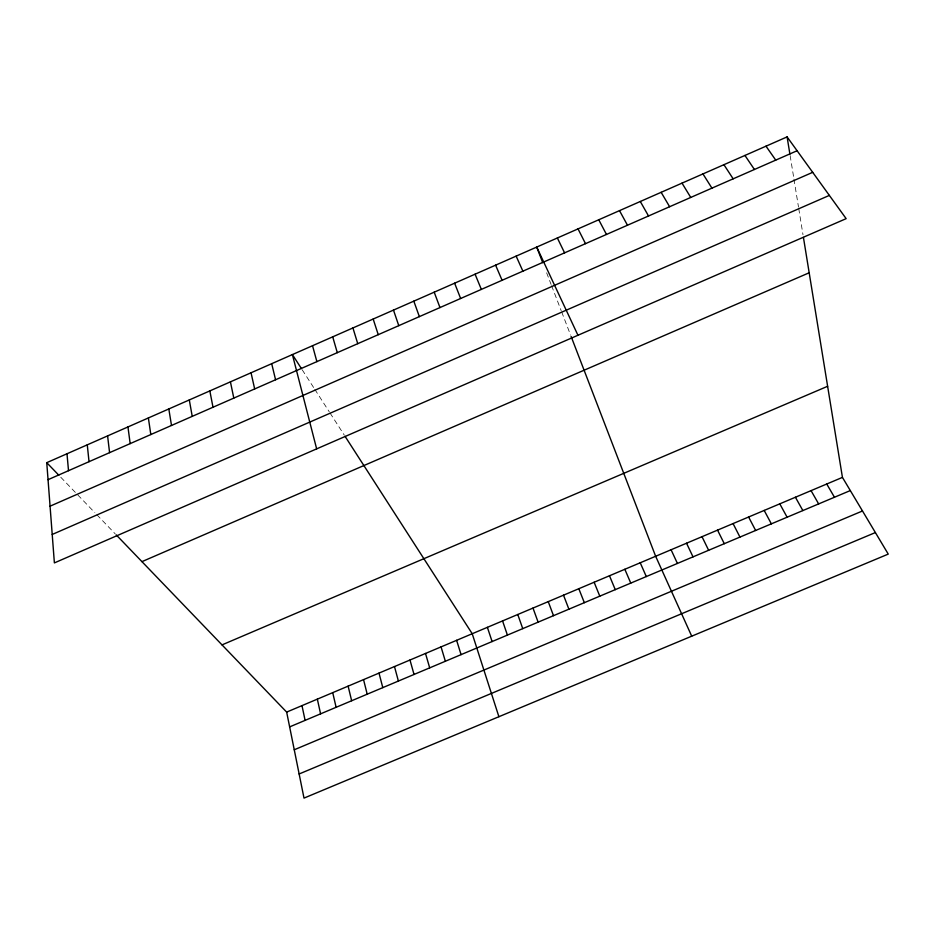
<?xml version="1.0" encoding="UTF-8"?>
<svg xmlns="http://www.w3.org/2000/svg" width="935" height="935" viewBox="0 0 935 935"><rect width="100%" height="100%" fill="white"/><g stroke="black" fill="none" stroke-linecap="round" stroke-linejoin="round"><path stroke-width="0.7" stroke-dasharray="4.67 3.51" d="M60.763 477.236L94.844 512.672M96.843 514.753L115.215 533.85M302.204 369.792L314.055 388.189M314.826 389.392L329.284 411.844M330.043 413.013L344.29 435.126M546.636 272.821L551.089 284.404M551.603 285.736L561.187 310.654M561.69 311.951L570.607 335.139M790.133 155.572L793.745 177.79M793.967 179.146L798.502 207.102M798.735 208.528L802.99 234.72"/><path stroke-width="1.4" d="M46.75 462.673L787.095 136.896L846.152 218.65L54.382 562.905L46.75 462.673L58.788 475.179M48.047 479.678L797.099 150.745M50.058 506.174L812.69 172.332M52.22 534.458L829.357 195.403M141.945 561.643L809.184 272.775M222.016 644.893L827.627 386.284M116.174 534.843L286.659 712.096L842.435 477.388L803.434 237.432M289.64 726.892L850.312 490.571M294.256 749.776L862.491 510.977M299.13 773.981L875.382 532.564M765.999 146.187L775.746 160.119M744.938 155.444L754.428 169.48M723.924 164.7L733.157 178.819M301.444 368.624L292.398 354.575L316.649 448.87M345.062 436.341L472.222 633.731L498.893 716.713M702.956 173.922L711.932 188.145M682.024 183.131L690.755 197.449M842.435 477.388L888.25 554.104L304.004 798.104L286.659 712.096M661.15 192.318L669.624 206.728M826.739 484.014L834.464 497.245M811.066 490.641L818.651 503.918M640.3 201.493L648.528 215.985M795.416 497.245L802.861 510.568M619.508 210.644L627.478 225.23M779.79 503.848L787.106 517.219M764.187 510.428L771.363 523.845M598.751 219.772L606.476 234.451M748.608 517.008L755.644 530.472M733.063 523.577L739.947 537.087M578.029 228.888L585.509 243.661M717.531 530.133L724.286 543.691M557.365 237.993L564.588 252.847M702.021 536.69L708.637 550.283M686.535 543.223L693.022 556.874M577.947 335.268L536.725 247.062L542.732 262.665M671.085 549.757L677.419 563.443M691.713 636.174L655.645 556.267L571.121 336.483M516.143 256.12L522.887 271.162M640.23 562.776L646.295 576.568M495.597 265.166L502.095 280.29M624.837 569.275L630.774 583.101M609.48 575.761L615.265 589.646M475.085 274.189L481.35 289.406M594.134 582.248L599.791 596.168M578.812 588.711L584.34 602.678M454.62 283.188L460.639 298.499M563.513 595.174L568.901 609.188M434.202 292.176L439.976 307.568M548.249 601.626L553.497 615.674M532.997 608.066L538.116 622.161M413.819 301.152L419.359 316.626M517.768 614.494L522.747 628.636M502.562 620.922L507.413 635.099M393.483 310.093L398.777 325.66M487.38 627.327L492.102 641.55M373.182 319.034L378.243 334.683M456.619 640.311L461.072 654.629M352.927 327.94L357.743 343.683M441.051 646.891L445.364 661.255M425.507 653.46L429.691 667.859M332.708 336.834L337.29 352.659M409.986 660.016L414.03 674.462M312.535 345.716L316.883 361.623M394.488 666.562L398.392 681.054M379.002 673.095L382.789 687.634M363.551 679.616L367.198 694.202M271.699 363.692L275.568 379.762M348.124 686.126L351.642 700.759M332.72 692.636L336.109 707.304M251.036 372.773L254.671 388.948M317.339 699.135L320.588 713.849M301.982 705.621L305.102 720.371M230.419 381.854L233.808 398.1M209.837 390.9L213.005 407.239M189.302 399.935L192.224 416.367M787.095 136.896L789.9 154.135M168.814 408.957L171.502 425.46M148.373 417.957L150.815 434.553M127.955 426.933L130.175 443.611M107.595 435.897L109.582 452.657M87.271 444.838L89.024 461.68M66.993 453.767L68.512 470.691"/></g></svg>
